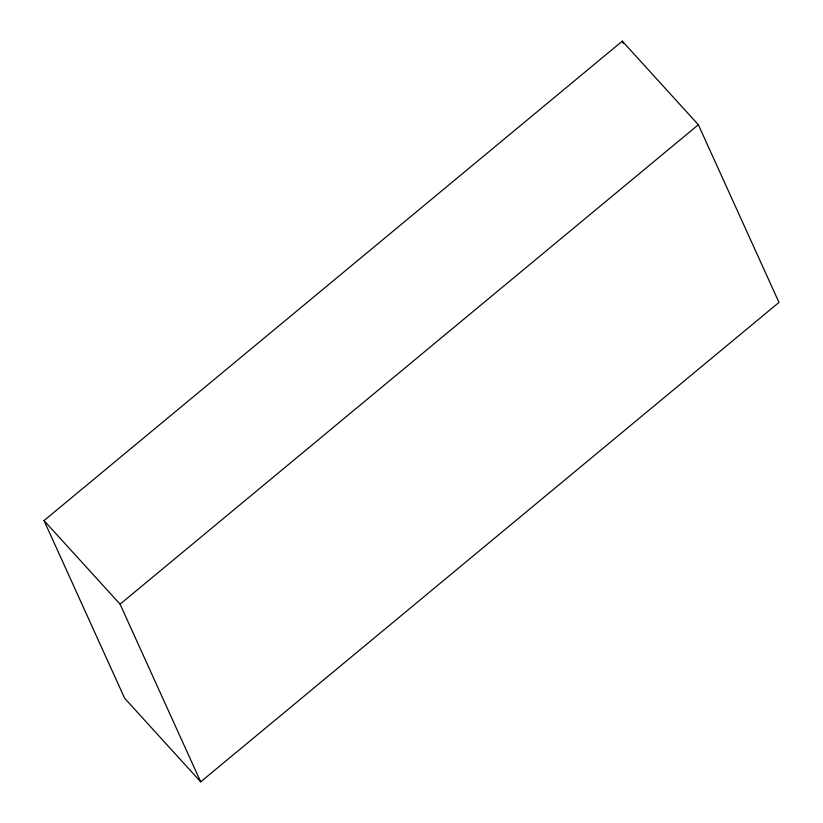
<?xml version="1.0" encoding="UTF-8"?>
<svg xmlns="http://www.w3.org/2000/svg" width="823" height="823" viewBox="0 0 823 823"><rect width="100%" height="100%" fill="white"/><g stroke="black" fill="none" stroke-linecap="round" stroke-linejoin="round"><path stroke-width="1.23" d="M44.02 520.578L622.301 41.15L698.357 124.746L778.98 302.422L200.699 781.85L124.643 698.254L44.02 520.578L120.076 604.175L200.699 781.85M120.076 604.175L698.357 124.746M622.301 41.15L623.361 43.485"/></g></svg>
